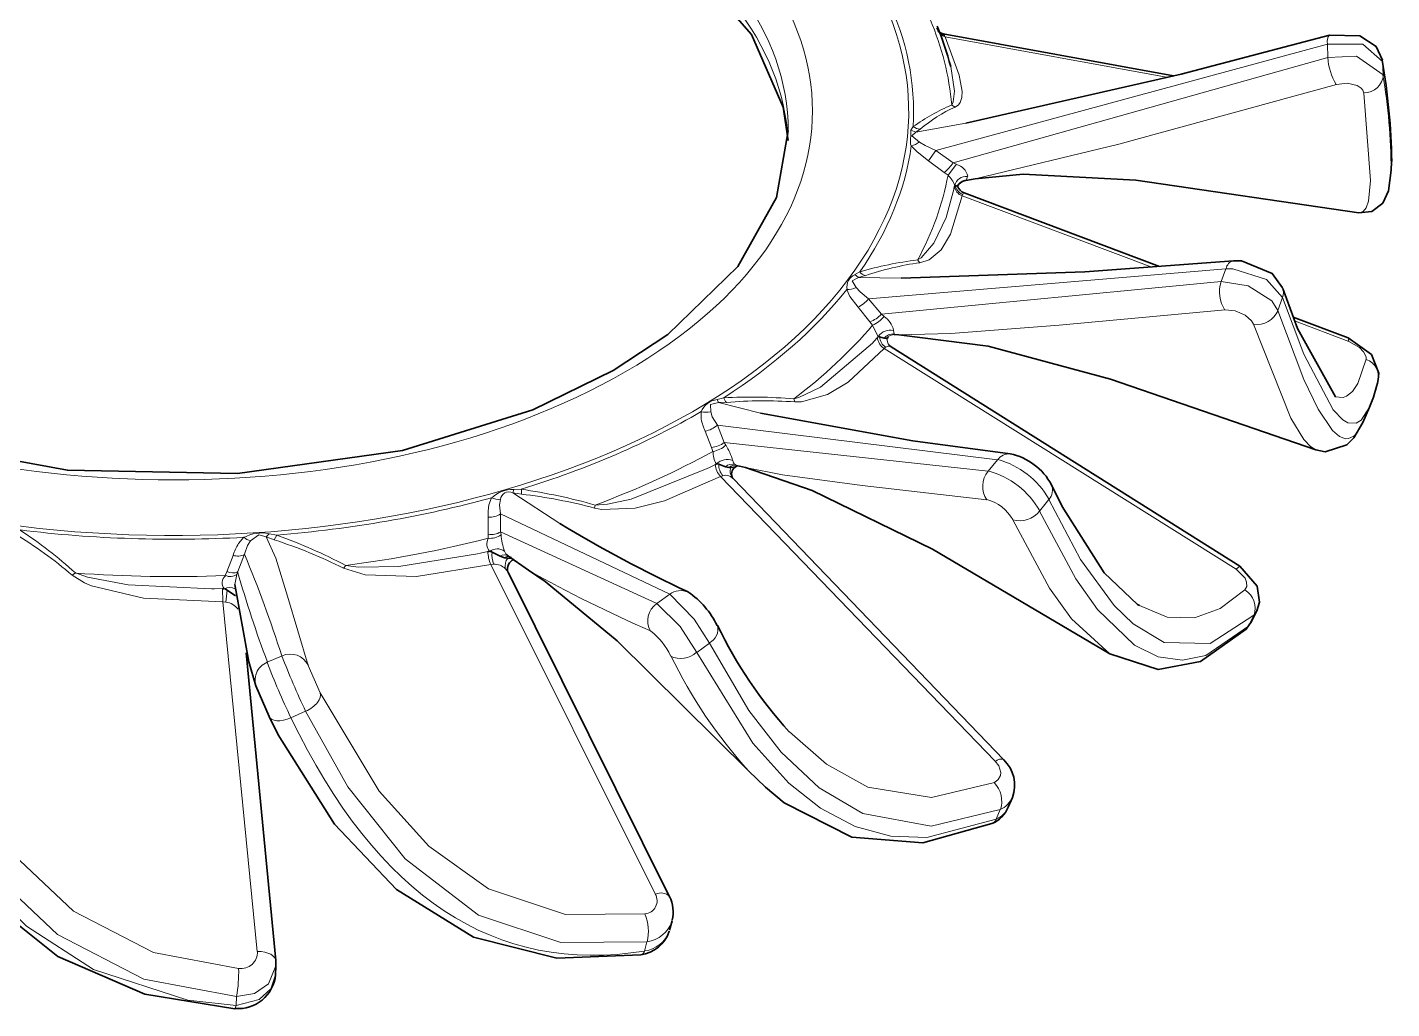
# Model space of a CAD drawing. Extents: x -131 to 1002, y -402 to 783.
# Drawn here: x 760.011 to 763.396, y 381.276 to 383.71 of the extents above; entities that cross this region are included whole.
import ezdxf

# ---------------------------------------------------------------- set-up
doc = ezdxf.new("R2010")
doc.units = 0

msp = doc.modelspace()

# ---------------------------------------------------------------- linework, layer by layer
at = {"color": 7, "lineweight": 35, "ltscale": 0.000231813}
msp.add_line((762.2747, 383.697), (762.2834, 383.6937), dxfattribs=at)
at = {"color": 7, "lineweight": 13, "ltscale": 0.000311298}
msp.add_line((762.2764, 383.6915), (762.2877, 383.6862), dxfattribs=at)
at = {"color": 7, "lineweight": 13, "ltscale": 0.000118413}
msp.add_line((762.2862, 383.6898), (762.2834, 383.6937), dxfattribs=at)
at = {"color": 7, "lineweight": 35, "ltscale": 0.014518}
msp.add_line((762.8547, 383.5895), (762.2834, 383.6937), dxfattribs=at)
at = {"color": 7, "lineweight": 13, "ltscale": 9.84783e-05}
msp.add_line((762.2877, 383.6862), (762.2862, 383.6898), dxfattribs=at)
at = {"color": 7, "lineweight": 13, "ltscale": 0.014057}
msp.add_line((762.841, 383.586), (762.2877, 383.6862), dxfattribs=at)
at = {"color": 7, "lineweight": 13, "ltscale": 0.025155}
msp.add_line((763.2361, 383.6685), (762.2651, 383.4047), dxfattribs=at)
at = {"color": 7, "lineweight": 13, "ltscale": 0.00082658}
msp.add_line((763.2361, 383.6685), (763.237, 383.6355), dxfattribs=at)
at = {"color": 7, "lineweight": 13, "ltscale": 0.024136}
msp.add_line((762.3076, 383.3743), (763.237, 383.6355), dxfattribs=at)
at = {"color": 7, "lineweight": 13, "ltscale": 0.000826381}
msp.add_line((763.373, 383.6255), (763.3745, 383.5925), dxfattribs=at)
at = {"color": 7, "lineweight": 13, "ltscale": 0.000253314}
msp.add_line((762.3041, 383.5175), (762.3128, 383.5123), dxfattribs=at)
at = {"color": 7, "lineweight": 13, "ltscale": 0.000272386}
msp.add_line((762.2086, 383.464), (762.2024, 383.455), dxfattribs=at)
at = {"color": 7, "lineweight": 13, "ltscale": 0.000346519}
msp.add_line((762.2024, 383.455), (762.2155, 383.4504), dxfattribs=at)
at = {"color": 7, "lineweight": 13, "ltscale": 0.003153}
msp.add_line((762.3396, 383.4726), (762.2155, 383.4504), dxfattribs=at)
at = {"color": 7, "lineweight": 13, "ltscale": 0.000316587}
msp.add_line((762.2259, 383.4576), (762.2155, 383.4504), dxfattribs=at)
at = {"color": 7, "lineweight": 13, "ltscale": 0.000518676}
msp.add_line((762.204, 383.4165), (762.2182, 383.4014), dxfattribs=at)
at = {"color": 7, "lineweight": 13, "ltscale": 0.000411555}
msp.add_line((762.2241, 383.4257), (762.238, 383.417), dxfattribs=at)
at = {"color": 7, "lineweight": 13, "ltscale": 0.000743238}
msp.add_line((762.2651, 383.4047), (762.238, 383.417), dxfattribs=at)
at = {"color": 7, "lineweight": 13, "ltscale": 0.000892714}
msp.add_line((762.2463, 383.3793), (762.2182, 383.4014), dxfattribs=at)
at = {"color": 7, "lineweight": 13, "ltscale": 0.000788584}
msp.add_line((762.2463, 383.3793), (762.2651, 383.4047), dxfattribs=at)
at = {"color": 7, "lineweight": 13, "ltscale": 0.001223}
msp.add_line((762.2858, 383.3504), (762.2463, 383.3793), dxfattribs=at)
at = {"color": 7, "lineweight": 13, "ltscale": 0.001306}
msp.add_line((762.3076, 383.3743), (762.2651, 383.4047), dxfattribs=at)
at = {"color": 7, "lineweight": 35, "ltscale": 0.000511682}
msp.add_line((763.3942, 383.3561), (763.3951, 383.3766), dxfattribs=at)
at = {"color": 7, "lineweight": 13, "ltscale": 0.000292512}
msp.add_line((762.2951, 383.3434), (762.2858, 383.3504), dxfattribs=at)
at = {"color": 7, "lineweight": 13, "ltscale": 0.000858391}
msp.add_line((762.2951, 383.3434), (762.3163, 383.3704), dxfattribs=at)
at = {"color": 7, "lineweight": 13, "ltscale": 0.000240451}
msp.add_line((762.3163, 383.3704), (762.3076, 383.3743), dxfattribs=at)
at = {"color": 7, "lineweight": 35, "ltscale": 2.63408e-05}
msp.add_line((762.313, 383.3182), (762.312, 383.3184), dxfattribs=at)
at = {"color": 7, "lineweight": 35, "ltscale": 0.000121557}
msp.add_line((762.313, 383.3182), (762.3176, 383.3164), dxfattribs=at)
at = {"color": 7, "lineweight": 13, "ltscale": 7.24913e-05}
msp.add_line((762.3382, 383.3303), (762.3407, 383.3317), dxfattribs=at)
at = {"color": 7, "lineweight": 35, "ltscale": 0.000596424}
msp.add_line((762.3624, 383.3344), (762.3389, 383.3303), dxfattribs=at)
at = {"color": 7, "lineweight": 13, "ltscale": 0.000236492}
msp.add_line((762.3407, 383.3317), (762.3431, 383.3409), dxfattribs=at)
at = {"color": 7, "lineweight": 13, "ltscale": 9.63149e-05}
msp.add_line((762.3302, 383.2922), (762.3313, 383.2959), dxfattribs=at)
at = {"color": 7, "lineweight": 13, "ltscale": 0.012572}
msp.add_line((762.801, 383.1153), (762.3302, 383.2922), dxfattribs=at)
at = {"color": 7, "lineweight": 35, "ltscale": 0.012947}
msp.add_line((762.8198, 383.1167), (762.3352, 383.2995), dxfattribs=at)
at = {"color": 7, "lineweight": 13, "ltscale": 0.022239}
msp.add_line((762.9843, 383.1113), (762.0979, 383.0366), dxfattribs=at)
at = {"color": 7, "lineweight": 13, "ltscale": 0.000222204}
msp.add_line((762.2196, 383.1331), (762.2255, 383.1264), dxfattribs=at)
at = {"color": 7, "lineweight": 13, "ltscale": 0.00085152}
msp.add_line((762.9843, 383.1113), (762.9724, 383.0794), dxfattribs=at)
at = {"color": 7, "lineweight": 13, "ltscale": 0.000351473}
msp.add_line((762.0764, 383.1039), (762.0642, 383.0968), dxfattribs=at)
at = {"color": 7, "lineweight": 13, "ltscale": 0.00028171}
msp.add_line((762.0642, 383.0968), (762.0731, 383.0899), dxfattribs=at)
at = {"color": 7, "lineweight": 13, "ltscale": 0.000418153}
msp.add_line((762.0892, 383.0944), (762.0731, 383.0899), dxfattribs=at)
at = {"color": 7, "lineweight": 13, "ltscale": 0.002643}
msp.add_line((762.1788, 383.0878), (762.0731, 383.0899), dxfattribs=at)
at = {"color": 7, "lineweight": 13, "ltscale": 0.021166}
msp.add_line((762.1296, 382.9987), (762.9724, 383.0794), dxfattribs=at)
at = {"color": 7, "lineweight": 13, "ltscale": 0.000476592}
msp.add_line((762.0438, 383.0601), (762.0518, 383.0428), dxfattribs=at)
at = {"color": 7, "lineweight": 13, "ltscale": 0.000839242}
msp.add_line((762.0718, 383.0158), (762.0518, 383.0428), dxfattribs=at)
at = {"color": 7, "lineweight": 13, "ltscale": 0.000365766}
msp.add_line((762.0673, 383.0649), (762.0768, 383.0538), dxfattribs=at)
at = {"color": 7, "lineweight": 13, "ltscale": 0.000681096}
msp.add_line((762.0979, 383.0366), (762.0768, 383.0538), dxfattribs=at)
at = {"color": 7, "lineweight": 13, "ltscale": 0.000849876}
msp.add_line((763.125, 383.0401), (763.1136, 383.0081), dxfattribs=at)
at = {"color": 7, "lineweight": 13, "ltscale": 0.001159}
msp.add_line((762.1011, 382.9799), (762.0718, 383.0158), dxfattribs=at)
at = {"color": 7, "lineweight": 13, "ltscale": 0.001236}
msp.add_line((762.1296, 382.9987), (762.0979, 383.0366), dxfattribs=at)
at = {"color": 7, "lineweight": 13, "ltscale": 0.000277506}
msp.add_line((762.108, 382.9712), (762.1011, 382.9799), dxfattribs=at)
at = {"color": 7, "lineweight": 13, "ltscale": 0.000793663}
msp.add_line((762.1219, 382.9427), (762.108, 382.9712), dxfattribs=at)
at = {"color": 7, "lineweight": 13, "ltscale": 0.000219239}
msp.add_line((762.1364, 382.9932), (762.1296, 382.9987), dxfattribs=at)
at = {"color": 7, "lineweight": 35, "ltscale": 0.003667}
msp.add_line((763.2881, 382.9397), (763.1509, 382.9916), dxfattribs=at)
at = {"color": 7, "lineweight": 13, "ltscale": 0.003595}
msp.add_line((763.2891, 382.9311), (763.1546, 382.9819), dxfattribs=at)
at = {"color": 7, "lineweight": 13, "ltscale": 0.000344228}
msp.add_line((762.1199, 382.9409), (762.1108, 382.9306), dxfattribs=at)
at = {"color": 7, "lineweight": 13, "ltscale": 7.29276e-05}
msp.add_line((762.1199, 382.9409), (762.1219, 382.9431), dxfattribs=at)
at = {"color": 7, "lineweight": 35, "ltscale": 8.07996e-05}
msp.add_line((762.1252, 382.9424), (762.1221, 382.9431), dxfattribs=at)
at = {"color": 7, "lineweight": 35, "ltscale": 0.000292018}
msp.add_line((762.1252, 382.9424), (762.1364, 382.939), dxfattribs=at)
at = {"color": 7, "lineweight": 35, "ltscale": 0.000124057}
msp.add_line((762.1364, 382.939), (762.1414, 382.9386), dxfattribs=at)
at = {"color": 7, "lineweight": 35, "ltscale": 6.61077e-05}
msp.add_line((762.1439, 382.9395), (762.1414, 382.9386), dxfattribs=at)
at = {"color": 7, "lineweight": 35, "ltscale": 9.4012e-05}
msp.add_line((762.144, 382.9396), (762.1471, 382.9418), dxfattribs=at)
at = {"color": 7, "lineweight": 13, "ltscale": 0.00023254}
msp.add_line((762.1616, 382.9495), (762.1596, 382.9586), dxfattribs=at)
at = {"color": 7, "lineweight": 35, "ltscale": 6.86815e-05}
msp.add_line((762.1629, 382.9481), (762.1602, 382.948), dxfattribs=at)
at = {"color": 7, "lineweight": 13, "ltscale": 4.85652e-05}
msp.add_line((762.163, 382.9481), (762.1616, 382.9495), dxfattribs=at)
at = {"color": 7, "lineweight": 35, "ltscale": 0.000260997}
msp.add_line((762.163, 382.9481), (762.1734, 382.9479), dxfattribs=at)
at = {"color": 7, "lineweight": 13, "ltscale": 0.000216707}
msp.add_line((763.2891, 382.9311), (763.2881, 382.9397), dxfattribs=at)
at = {"color": 7, "lineweight": 13, "ltscale": 0.000123172}
msp.add_line((762.1107, 382.9306), (762.1074, 382.9269), dxfattribs=at)
at = {"color": 7, "lineweight": 13, "ltscale": 0.000120508}
msp.add_line((762.1367, 382.9135), (762.1403, 382.9167), dxfattribs=at)
at = {"color": 7, "lineweight": 13, "ltscale": 0.025763}
msp.add_line((763.0096, 382.366), (762.1367, 382.9135), dxfattribs=at)
at = {"color": 7, "lineweight": 35, "ltscale": 0.000139524}
msp.add_line((762.1537, 382.9176), (762.1495, 382.9213), dxfattribs=at)
at = {"color": 7, "lineweight": 35, "ltscale": 0.025541}
msp.add_line((763.0186, 382.3738), (762.1537, 382.9176), dxfattribs=at)
at = {"color": 7, "lineweight": 13, "ltscale": 0.000426332}
msp.add_line((761.7387, 382.7916), (761.7222, 382.7874), dxfattribs=at)
at = {"color": 7, "lineweight": 13, "ltscale": 0.000223333}
msp.add_line((761.7222, 382.7874), (761.7258, 382.7793), dxfattribs=at)
at = {"color": 7, "lineweight": 13, "ltscale": 0.000496338}
msp.add_line((761.7457, 382.7801), (761.7258, 382.7793), dxfattribs=at)
at = {"color": 7, "lineweight": 13, "ltscale": 0.002681}
msp.add_line((761.8298, 382.7531), (761.7258, 382.7793), dxfattribs=at)
at = {"color": 7, "lineweight": 13, "ltscale": 0.000197165}
msp.add_line((761.9124, 382.7885), (761.9147, 382.781), dxfattribs=at)
at = {"color": 7, "lineweight": 35, "ltscale": 0.001035}
msp.add_line((763.3242, 382.7301), (763.3407, 382.768), dxfattribs=at)
at = {"color": 7, "lineweight": 13, "ltscale": 0.000455843}
msp.add_line((761.6823, 382.7569), (761.683, 382.7387), dxfattribs=at)
at = {"color": 7, "lineweight": 13, "ltscale": 0.000326698}
msp.add_line((761.7062, 382.7569), (761.7101, 382.7444), dxfattribs=at)
at = {"color": 7, "lineweight": 13, "ltscale": 0.000605432}
msp.add_line((761.7228, 382.7238), (761.7101, 382.7444), dxfattribs=at)
at = {"color": 7, "lineweight": 13, "ltscale": 0.001085}
for p, q in [((761.7081, 382.6682), (761.6925, 382.7087)), ((760.5061, 382.36), (760.5216, 382.4005))]:
    msp.add_line(p, q, dxfattribs=at)
at = {"color": 7, "lineweight": 13, "ltscale": 0.017505}
msp.add_line((762.4177, 382.6375), (761.7228, 382.7238), dxfattribs=at)
at = {"color": 7, "lineweight": 13, "ltscale": 0.001154}
msp.add_line((761.7398, 382.6808), (761.7228, 382.7238), dxfattribs=at)
at = {"color": 7, "lineweight": 13, "ltscale": 0.000259686}
msp.add_line((761.7117, 382.6584), (761.7081, 382.6682), dxfattribs=at)
at = {"color": 7, "lineweight": 13, "ltscale": 0.01646}
msp.add_line((761.7398, 382.6808), (762.3943, 382.6092), dxfattribs=at)
at = {"color": 7, "lineweight": 13, "ltscale": 0.000195229}
msp.add_line((761.7439, 382.6742), (761.7398, 382.6808), dxfattribs=at)
at = {"color": 7, "lineweight": 13, "ltscale": 0.000918048}
msp.add_line((762.4177, 382.6375), (762.3943, 382.6092), dxfattribs=at)
at = {"color": 7, "lineweight": 13, "ltscale": 0.000151516}
msp.add_line((761.7029, 382.6185), (761.6976, 382.6157), dxfattribs=at)
at = {"color": 7, "lineweight": 13, "ltscale": 0.000419797}
msp.add_line((761.7178, 382.6263), (761.7029, 382.6185), dxfattribs=at)
at = {"color": 7, "lineweight": 35, "ltscale": 0.000128693}
msp.add_line((761.7262, 382.6264), (761.7213, 382.6279), dxfattribs=at)
at = {"color": 7, "lineweight": 35, "ltscale": 0.000440137}
msp.add_line((761.7262, 382.6264), (761.7427, 382.6202), dxfattribs=at)
at = {"color": 7, "lineweight": 13, "ltscale": 0.000152725}
msp.add_line((761.7305, 382.5959), (761.7361, 382.5982), dxfattribs=at)
at = {"color": 7, "lineweight": 35, "ltscale": 0.000221458}
msp.add_line((761.7427, 382.6202), (761.7513, 382.6184), dxfattribs=at)
at = {"color": 7, "lineweight": 35, "ltscale": 0.000126669}
msp.add_line((761.7564, 382.6185), (761.7513, 382.6184), dxfattribs=at)
at = {"color": 7, "lineweight": 35, "ltscale": 0.000280114}
msp.add_line((761.7568, 382.6185), (761.7679, 382.62), dxfattribs=at)
at = {"color": 7, "lineweight": 13, "ltscale": 0.000139131}
msp.add_line((761.772, 382.6236), (761.7668, 382.6256), dxfattribs=at)
at = {"color": 7, "lineweight": 35, "ltscale": 9.78706e-05}
msp.add_line((761.7705, 382.6215), (761.7672, 382.6195), dxfattribs=at)
at = {"color": 7, "lineweight": 35, "ltscale": 2.6484e-05}
msp.add_line((761.7693, 382.6241), (761.7703, 382.6238), dxfattribs=at)
at = {"color": 7, "lineweight": 35, "ltscale": 0.000575119}
msp.add_line((761.7926, 382.6181), (761.7703, 382.6238), dxfattribs=at)
at = {"color": 7, "lineweight": 35, "ltscale": 8.83726e-05}
msp.add_line((761.7705, 382.6215), (761.7737, 382.623), dxfattribs=at)
at = {"color": 7, "lineweight": 13, "ltscale": 0.000213906}
msp.add_line((761.2175, 382.5642), (761.2154, 382.5559), dxfattribs=at)
at = {"color": 7, "lineweight": 13, "ltscale": 0.000474747}
msp.add_line((761.2365, 382.5648), (761.2175, 382.5642), dxfattribs=at)
at = {"color": 7, "lineweight": 13, "ltscale": 0.00030521}
msp.add_line((761.2365, 382.5648), (761.2366, 382.5526), dxfattribs=at)
at = {"color": 7, "lineweight": 13, "ltscale": 0.024534}
msp.add_line((762.4122, 381.8901), (761.7305, 382.5959), dxfattribs=at)
at = {"color": 7, "lineweight": 35, "ltscale": 0.024217}
msp.add_line((762.4336, 381.8936), (761.7616, 382.5913), dxfattribs=at)
at = {"color": 7, "lineweight": 13, "ltscale": 0.000470588}
msp.add_line((761.1628, 382.5433), (761.1562, 382.5257), dxfattribs=at)
at = {"color": 7, "lineweight": 13, "ltscale": 0.000320599}
msp.add_line((761.1844, 382.5387), (761.1824, 382.526), dxfattribs=at)
at = {"color": 7, "lineweight": 13, "ltscale": 0.003489}
msp.add_line((761.3324, 382.4799), (761.2154, 382.5559), dxfattribs=at)
at = {"color": 7, "lineweight": 13, "ltscale": 0.000537597}
msp.add_line((761.2366, 382.5526), (761.2154, 382.5559), dxfattribs=at)
at = {"color": 7, "lineweight": 13, "ltscale": 0.000915081}
msp.add_line((762.5452, 382.539), (762.5223, 382.5104), dxfattribs=at)
at = {"color": 7, "lineweight": 13, "ltscale": 0.000559105}
msp.add_line((761.1849, 382.5038), (761.1824, 382.526), dxfattribs=at)
at = {"color": 7, "lineweight": 13, "ltscale": 0.011617}
msp.add_line((761.6045, 382.3041), (761.1849, 382.5038), dxfattribs=at)
at = {"color": 7, "lineweight": 13, "ltscale": 0.001117}
msp.add_line((761.1852, 382.4591), (761.1849, 382.5038), dxfattribs=at)
at = {"color": 7, "lineweight": 13, "ltscale": 0.000194219}
msp.add_line((761.4196, 382.5254), (761.4182, 382.5178), dxfattribs=at)
at = {"color": 7, "lineweight": 13, "ltscale": 0.001051}
msp.add_line((761.1542, 382.4529), (761.1541, 382.495), dxfattribs=at)
at = {"color": 7, "lineweight": 13, "ltscale": 0.000510112}
msp.add_line((760.5482, 382.4453), (760.5351, 382.4296), dxfattribs=at)
at = {"color": 7, "lineweight": 13, "ltscale": 0.000350836}
msp.add_line((760.5648, 382.4367), (760.557, 382.425), dxfattribs=at)
at = {"color": 7, "lineweight": 13, "ltscale": 0.000262207}
msp.add_line((760.611, 382.4542), (760.6035, 382.4468), dxfattribs=at)
at = {"color": 7, "lineweight": 13, "ltscale": 0.000535059}
msp.add_line((760.6235, 382.4393), (760.6035, 382.4468), dxfattribs=at)
at = {"color": 7, "lineweight": 13, "ltscale": 0.000484786}
msp.add_line((760.6301, 382.4508), (760.611, 382.4542), dxfattribs=at)
at = {"color": 7, "lineweight": 13, "ltscale": 0.000332817}
msp.add_line((760.6301, 382.4508), (760.6235, 382.4393), dxfattribs=at)
at = {"color": 7, "lineweight": 13, "ltscale": 0.000253337}
msp.add_line((761.154, 382.4428), (761.1542, 382.4529), dxfattribs=at)
at = {"color": 7, "lineweight": 13, "ltscale": 0.010652}
msp.add_line((761.1852, 382.4591), (761.5725, 382.2814), dxfattribs=at)
at = {"color": 7, "lineweight": 13, "ltscale": 0.000179044}
msp.add_line((761.1861, 382.452), (761.1852, 382.4591), dxfattribs=at)
at = {"color": 7, "lineweight": 13, "ltscale": 0.001151}
msp.add_line((760.5328, 382.3603), (760.5493, 382.4034), dxfattribs=at)
at = {"color": 7, "lineweight": 13, "ltscale": 0.000576025}
msp.add_line((760.5493, 382.4034), (760.557, 382.425), dxfattribs=at)
at = {"color": 7, "lineweight": 13, "ltscale": 0.000172127}
msp.add_line((761.1348, 382.4056), (761.1281, 382.4041), dxfattribs=at)
at = {"color": 7, "lineweight": 13, "ltscale": 0.00048133}
msp.add_line((761.1536, 382.4101), (761.1348, 382.4057), dxfattribs=at)
at = {"color": 7, "lineweight": 35, "ltscale": 0.000163798}
msp.add_line((761.164, 382.4083), (761.158, 382.4108), dxfattribs=at)
at = {"color": 7, "lineweight": 35, "ltscale": 0.000554445}
msp.add_line((761.164, 382.4083), (761.1838, 382.3984), dxfattribs=at)
at = {"color": 7, "lineweight": 35, "ltscale": 0.000297962}
msp.add_line((761.1838, 382.3984), (761.1951, 382.3946), dxfattribs=at)
at = {"color": 7, "lineweight": 35, "ltscale": 0.001585}
msp.add_line((761.2539, 382.3639), (761.2022, 382.4006), dxfattribs=at)
at = {"color": 7, "lineweight": 13, "ltscale": 0.000215458}
msp.add_line((760.8007, 382.3754), (760.7956, 382.3685), dxfattribs=at)
at = {"color": 7, "lineweight": 13, "ltscale": 0.000178476}
msp.add_line((761.1606, 382.3777), (761.1677, 382.3787), dxfattribs=at)
at = {"color": 7, "lineweight": 13, "ltscale": 0.02283}
msp.add_line((761.5689, 381.5609), (761.1606, 382.3777), dxfattribs=at)
at = {"color": 7, "lineweight": 35, "ltscale": 0.000177855}
msp.add_line((761.2021, 382.3934), (761.1951, 382.3946), dxfattribs=at)
at = {"color": 7, "lineweight": 13, "ltscale": 0.00026739}
msp.add_line((761.1969, 382.3674), (761.2035, 382.3589), dxfattribs=at)
at = {"color": 7, "lineweight": 35, "ltscale": 0.000252808}
msp.add_line((761.2027, 382.3933), (761.2128, 382.3924), dxfattribs=at)
at = {"color": 7, "lineweight": 13, "ltscale": 0.000296272}
msp.add_line((763.0096, 382.366), (763.0186, 382.3738), dxfattribs=at)
at = {"color": 7, "lineweight": 13, "ltscale": 0.00024633}
msp.add_line((760.1302, 382.3568), (760.1221, 382.3512), dxfattribs=at)
at = {"color": 7, "lineweight": 13, "ltscale": 0.000261399}
msp.add_line((760.5021, 382.3503), (760.5061, 382.36), dxfattribs=at)
at = {"color": 7, "lineweight": 13, "ltscale": 0.000640708}
msp.add_line((760.5259, 382.3281), (760.5303, 382.3534), dxfattribs=at)
at = {"color": 7, "lineweight": 13, "ltscale": 0.000184858}
msp.add_line((760.5303, 382.3534), (760.5328, 382.3603), dxfattribs=at)
at = {"color": 7, "lineweight": 35, "ltscale": 0.022478}
msp.add_line((761.6041, 381.554), (761.2035, 382.3589), dxfattribs=at)
at = {"color": 7, "lineweight": 13, "ltscale": 0.000183131}
msp.add_line((760.4749, 382.3179), (760.4675, 382.3177), dxfattribs=at)
at = {"color": 7, "lineweight": 13, "ltscale": 0.00050979}
msp.add_line((760.4952, 382.3184), (760.4749, 382.3179), dxfattribs=at)
at = {"color": 7, "lineweight": 13, "ltscale": 0.000829456}
msp.add_line((760.4952, 382.3184), (760.4958, 382.2852), dxfattribs=at)
at = {"color": 7, "lineweight": 35, "ltscale": 0.000187765}
msp.add_line((760.5065, 382.3143), (760.5, 382.3181), dxfattribs=at)
at = {"color": 7, "lineweight": 13, "ltscale": 0.000746704}
msp.add_line((760.5065, 382.3143), (760.5035, 382.2846), dxfattribs=at)
at = {"color": 7, "lineweight": 35, "ltscale": 0.000627619}
msp.add_line((760.5065, 382.3143), (760.5273, 382.3003), dxfattribs=at)
at = {"color": 7, "lineweight": 13, "ltscale": 0.000980118}
msp.add_line((761.6045, 382.3041), (761.5725, 382.2814), dxfattribs=at)
at = {"color": 7, "lineweight": 13, "ltscale": 0.021783}
msp.add_line((760.5814, 381.4181), (760.4958, 382.2852), dxfattribs=at)
at = {"color": 7, "lineweight": 13, "ltscale": 0.000192806}
msp.add_line((760.4958, 382.2852), (760.5035, 382.2846), dxfattribs=at)
at = {"color": 7, "lineweight": 35, "ltscale": 0.000137159}
msp.add_line((762.77, 382.2759), (762.7653, 382.2788), dxfattribs=at)
at = {"color": 7, "lineweight": 35, "ltscale": 0.000741773}
msp.add_line((763.0482, 382.2361), (763.0613, 382.2627), dxfattribs=at)
at = {"color": 7, "lineweight": 13, "ltscale": 0.000332411}
msp.add_line((763.0535, 382.2519), (763.0613, 382.2627), dxfattribs=at)
at = {"color": 7, "lineweight": 35, "ltscale": 0.000578437}
msp.add_line((763.0482, 382.2361), (763.0347, 382.2173), dxfattribs=at)
at = {"color": 7, "lineweight": 13, "ltscale": 0.000743841}
msp.add_line((763.0405, 382.2252), (763.0535, 382.2519), dxfattribs=at)
at = {"color": 7, "lineweight": 13, "ltscale": 0.000334014}
msp.add_line((763.0482, 382.2361), (763.0405, 382.2252), dxfattribs=at)
at = {"color": 7, "lineweight": 13, "ltscale": 0.000244455}
msp.add_line((763.0405, 382.2252), (763.0347, 382.2173), dxfattribs=at)
at = {"color": 7, "lineweight": 35, "ltscale": 0.019178}
msp.add_line((760.6275, 381.3956), (760.5536, 382.1591), dxfattribs=at)
at = {"color": 7, "lineweight": 13, "ltscale": 0.000977579}
msp.add_line((761.7034, 382.1826), (761.6718, 382.1595), dxfattribs=at)
at = {"color": 7, "lineweight": 13, "ltscale": 0.001}
msp.add_line((760.6429, 382.1514), (760.6061, 382.1357), dxfattribs=at)
at = {"color": 7, "lineweight": 13, "ltscale": 0.00186}
msp.add_line((760.7376, 382.0593), (760.708, 382.1275), dxfattribs=at)
at = {"color": 7, "lineweight": 35, "ltscale": 0.002066}
msp.add_line((760.5779, 382.0766), (760.6106, 382.0007), dxfattribs=at)
at = {"color": 7, "lineweight": 13, "ltscale": 0.000999618}
msp.add_line((760.7013, 382.0139), (760.6647, 381.9978), dxfattribs=at)
at = {"color": 7, "lineweight": 35, "ltscale": 0.001471}
msp.add_line((761.8003, 381.8663), (761.8425, 381.8253), dxfattribs=at)
at = {"color": 7, "lineweight": 35, "ltscale": 0.000666593}
msp.add_line((762.4442, 381.7757), (762.4547, 381.8002), dxfattribs=at)
at = {"color": 7, "lineweight": 13, "ltscale": 0.000658954}
msp.add_line((762.4145, 381.7459), (762.4245, 381.7703), dxfattribs=at)
at = {"color": 7, "lineweight": 35, "ltscale": 0.000591122}
msp.add_line((761.6042, 381.4711), (761.6104, 381.494), dxfattribs=at)
at = {"color": 7, "lineweight": 13, "ltscale": 0.000586948}
msp.add_line((761.5424, 381.4192), (761.5481, 381.442), dxfattribs=at)
at = {"color": 7, "lineweight": 35, "ltscale": 0.000551774}
msp.add_line((760.6265, 381.3604), (760.6277, 381.3824), dxfattribs=at)
at = {"color": 7, "lineweight": 35, "ltscale": 0.000328121}
msp.add_line((760.6275, 381.3956), (760.6277, 381.3824), dxfattribs=at)
at = {"color": 7, "lineweight": 13, "ltscale": 0.000222799}
msp.add_line((760.5293, 381.2844), (760.5258, 381.2762), dxfattribs=at)
at = {"color": 7, "lineweight": 13, "ltscale": 0.000553487}
msp.add_line((760.5293, 381.2844), (760.5301, 381.3065), dxfattribs=at)
at = {"color": 7, "lineweight": 35}
for points in [[(759.283, 383.9999), (759.5706, 384.1302), (759.9063, 384.2182), (760.3229, 384.2594), (760.7433, 384.2341), (761.1351, 384.1444), (761.4301, 384.0191), (761.662, 383.8593), (761.8079, 383.6927), (761.8863, 383.5123), (761.8981, 383.4292)], [(762.3396, 383.4726), (762.8733, 383.5942), (763.2418, 383.691)], [(763.2418, 383.691), (763.3169, 383.6893), (763.3571, 383.663), (763.3727, 383.6288)], [(758.8487, 383.4538), (758.8783, 383.2879), (758.9742, 383.1169), (759.1471, 382.9486), (759.3989, 382.7982), (759.7089, 382.6852), (760.1104, 382.6117), (760.5322, 382.6034), (760.9418, 382.661), (761.2651, 382.7617), (761.4645, 382.8587)], [(761.8987, 383.4538), (761.8691, 383.2879), (761.7732, 383.1169), (761.6003, 382.9486), (761.4645, 382.8587)], [(763.3138, 383.2501), (762.7606, 383.3314), (762.4813, 383.3458), (762.3624, 383.3344)], [(763.3942, 383.3561), (763.3877, 383.3047), (763.3735, 383.2744), (763.3464, 383.2534), (763.3138, 383.2501)], [(762.1788, 383.0878), (762.6343, 383.1035), (763.0035, 383.1311)], [(763.1248, 383.0637), (763.0993, 383.0994), (763.0227, 383.131), (763.0035, 383.1311)], [(763.256, 382.7941), (763.1619, 382.9634), (763.1253, 383.0625)], [(763.2078, 382.6626), (762.6979, 382.8378), (762.3945, 382.9191), (762.1734, 382.9479)], [(763.2881, 382.9397), (763.3458, 382.8986), (763.3636, 382.8528), (763.3621, 382.8367)], [(761.8298, 382.7531), (762.2076, 382.6847), (762.449, 382.6521)], [(763.3242, 382.7301), (763.302, 382.692), (763.2847, 382.6747), (763.2306, 382.6577), (763.2078, 382.6626)], [(762.6964, 382.1567), (762.2562, 382.4156), (761.9582, 382.5616), (761.7926, 382.6181)], [(762.7653, 382.2788), (762.6826, 382.3568), (762.5784, 382.5215), (762.5516, 382.5757)], [(761.8003, 381.8663), (761.4742, 382.1889), (761.2956, 382.3355), (761.2539, 382.3639)], [(763.0186, 382.3738), (763.0623, 382.324), (763.0679, 382.2847), (763.0613, 382.2627)], [(760.5259, 382.3281), (760.5601, 382.1361), (760.5779, 382.0766)], [(763.0347, 382.2173), (762.9215, 382.1375), (762.8163, 382.1174), (762.6964, 382.1567)], [(760.5258, 381.2762), (760.3021, 381.3119), (760.0864, 381.4058), (759.8918, 381.5611), (759.7394, 381.7523), (759.5845, 382.0504)], [(761.5333, 381.4098), (761.3243, 381.4016), (761.1176, 381.4537), (760.9264, 381.5718), (760.7729, 381.7335), (760.6335, 381.9551), (760.6106, 382.0007)], [(762.4037, 381.7352), (762.2326, 381.6876), (762.0562, 381.702), (761.8889, 381.787), (761.8425, 381.8253)]]:
    msp.add_lwpolyline(points, dxfattribs=at)
at = {"color": 7, "lineweight": 13}
for points in [[(762.2877, 383.6862), (762.3224, 383.5917), (762.3301, 383.5511), (762.3297, 383.5363), (762.3253, 383.5234), (762.321, 383.5178), (762.3128, 383.5123)], [(763.373, 383.6255), (763.3239, 383.668), (763.2361, 383.6685)], [(763.237, 383.6355), (763.3086, 383.639), (763.3745, 383.5925)], [(762.3017, 383.6127), (762.3115, 383.5517), (762.3082, 383.5253), (762.3041, 383.5175)], [(762.3624, 383.3344), (762.7186, 383.42), (763.2585, 383.5684)], [(763.2585, 383.5684), (763.2851, 383.5713), (763.3098, 383.5657), (763.3203, 383.5589), (763.324, 383.5545), (763.3269, 383.5471)], [(763.3269, 383.5471), (763.3435, 383.3301), (763.3383, 383.2793), (763.3325, 383.2625), (763.3253, 383.253), (763.3138, 383.2501)], [(762.2024, 383.455), (762.2023, 383.4203), (762.204, 383.4165)], [(762.2155, 383.4504), (762.2049, 383.4413), (762.2241, 383.4257)], [(762.3105, 383.3113), (762.2903, 383.2388), (762.2601, 383.1751), (762.2285, 383.1386), (762.2196, 383.1331)], [(762.3302, 383.2922), (762.3013, 383.1969), (762.2781, 383.1583), (762.2486, 383.1337), (762.2255, 383.1264)], [(763.125, 383.0401), (763.0848, 383.0844), (763.0012, 383.1115), (762.9843, 383.1113)], [(762.0731, 383.0899), (762.0574, 383.0817), (762.0673, 383.0649)], [(762.9724, 383.0794), (763.0396, 383.069), (763.0986, 383.0319), (763.1136, 383.0081)], [(763.3407, 382.768), (763.3198, 382.7359), (763.3074, 382.7285), (763.2867, 382.7296), (763.2748, 382.7365), (763.2502, 382.7618), (763.1775, 382.8997), (763.125, 383.0401)], [(762.1734, 382.9479), (762.3018, 382.951), (762.5705, 382.9716), (762.9822, 383.0092)], [(762.9822, 383.0092), (763.0076, 383.0067), (763.032, 382.9963), (763.0482, 382.982), (763.0527, 382.9737)], [(763.1136, 383.0081), (763.1778, 382.837), (763.2133, 382.7632), (763.2489, 382.7105), (763.266, 382.6956), (763.2811, 382.6899), (763.2883, 382.6901), (763.3016, 382.6964), (763.3097, 382.7047), (763.3242, 382.7301)], [(763.0527, 382.9737), (763.1452, 382.7404), (763.1781, 382.6875), (763.1941, 382.6708), (763.2078, 382.6626)], [(762.1074, 382.9269), (761.9788, 382.8174), (761.9247, 382.7917), (761.9124, 382.7885)], [(762.1367, 382.9135), (762.0473, 382.8301), (761.9963, 382.7993), (761.9313, 382.781), (761.9147, 382.781)], [(763.3321, 382.8871), (763.3322, 382.8928), (763.3259, 382.9056), (763.3159, 382.9157), (763.2891, 382.9311)], [(763.3321, 382.8871), (763.3117, 382.8267), (763.2988, 382.8069), (763.2838, 382.795), (763.2755, 382.7922), (763.2558, 382.7941)], [(761.7258, 382.7793), (761.7061, 382.7748), (761.7062, 382.7569)], [(761.6975, 382.6157), (761.5087, 382.5396), (761.4501, 382.5275), (761.4196, 382.5254)], [(761.7926, 382.6181), (761.884, 382.6003), (762.0818, 382.5739), (762.3913, 382.5382)], [(761.7305, 382.5959), (761.5916, 382.5358), (761.5189, 382.5175), (761.4363, 382.5143), (761.4182, 382.5178)], [(763.0535, 382.2519), (762.9451, 382.1822), (762.8311, 382.1847), (762.7542, 382.2305), (762.7068, 382.2764), (762.6241, 382.3899), (762.5452, 382.539)], [(762.5223, 382.5104), (762.6122, 382.3422), (762.6656, 382.2665), (762.758, 382.1777), (762.8167, 382.1486), (762.8768, 382.1402), (762.9343, 382.1524), (763.0405, 382.2252)], [(762.4555, 382.489), (762.547, 382.3192), (762.6017, 382.2432), (762.6964, 382.1567)], [(760.6035, 382.4468), (760.5849, 382.4512), (760.5648, 382.4367)], [(760.708, 382.1275), (760.6562, 382.2995), (760.6271, 382.3932), (760.6035, 382.4468)], [(761.128, 382.4041), (760.9328, 382.3727), (760.8328, 382.3712), (760.8007, 382.3754)], [(761.1606, 382.3777), (760.9764, 382.3482), (760.8489, 382.3526), (760.7956, 382.3685)], [(763.0314, 382.3153), (763.0361, 382.3237), (763.0359, 382.3342), (763.0319, 382.3438), (763.0096, 382.366)], [(760.4958, 382.2852), (760.299, 382.2945), (760.17, 382.325), (760.1529, 382.3324), (760.1221, 382.3512)], [(760.4675, 382.3177), (760.2607, 382.3273), (760.1602, 382.3462), (760.1302, 382.3568)], [(761.7034, 382.1826), (761.6656, 382.2423), (761.6045, 382.3041)], [(763.0314, 382.3153), (762.9705, 382.269), (762.9063, 382.2453), (762.8384, 382.247), (762.77, 382.2759)], [(761.5725, 382.2814), (761.6305, 382.2241), (761.6718, 382.1595)], [(761.6718, 382.1595), (761.8105, 381.935), (761.9, 381.8358), (761.9786, 381.7733), (762.0646, 381.7282), (762.153, 381.7044), (762.2422, 381.7011), (762.4145, 381.7459)], [(762.4245, 381.7703), (762.253, 381.7292), (762.0835, 381.7601), (761.9756, 381.8237), (761.8811, 381.9125), (761.8011, 382.0157), (761.7034, 382.1826)], [(760.5352, 381.3756), (760.3236, 381.4157), (760.1251, 381.5184), (759.9484, 381.685), (759.8123, 381.8848), (759.7141, 382.0894)], [(761.5432, 381.5111), (761.3458, 381.5096), (761.1552, 381.5732), (761.007, 381.6789), (760.8839, 381.8158), (760.7376, 382.0593)], [(759.6225, 382.0447), (759.7266, 381.8278), (759.8679, 381.621), (760.009, 381.4805), (760.1747, 381.3734), (760.4095, 381.2973), (760.5293, 381.2844)], [(760.5301, 381.3065), (760.3001, 381.3495), (760.0854, 381.4601), (759.8998, 381.6357), (759.7589, 381.8445), (759.6596, 382.0532)], [(761.5481, 381.442), (761.3344, 381.44), (761.13, 381.5085), (760.9479, 381.6475), (760.8058, 381.8265), (760.7013, 382.0139)], [(762.4101, 381.8375), (762.2537, 381.7999), (762.0962, 381.8259), (761.9933, 381.8824), (761.9017, 381.9629)], [(762.4101, 381.8375), (762.4197, 381.8444), (762.425, 381.8544), (762.4257, 381.8623), (762.4208, 381.8786), (762.4122, 381.8901)], [(760.5301, 381.3065), (760.5746, 381.3143), (760.6089, 381.3381), (760.6277, 381.3824)], [(760.6265, 381.3604), (760.615, 381.3257), (760.5863, 381.2987), (760.5293, 381.2844)]]:
    msp.add_lwpolyline(points, dxfattribs=at)
for centre, radius, start, end in [((762.2906, 383.7139), 0.0244, 193.1185, 259.493), ((763.2592, 383.6759), 0.0236, 139.0614, 197.7758), ((763.384, 383.6447), 0.1472, 183.5973, 211.3061), ((761.806, 383.3541), 1.5898, 0.8309, 9.8269), ((763.3272, 383.5957), 0.0481, 269.6159, 356.124), ((761.8055, 383.3372), 1.5892, 0.6828, 9.2414), ((762.4851, 383.0847), 0.4692, 112.6932, 126.0882), ((762.4611, 383.1817), 0.3624, 114.154, 130.4433), ((762.227, 383.4868), 0.0292, 231.1218, 267.7861), ((762.1949, 383.4621), 0.0466, 281.2634, 308.7379), ((762.2117, 383.4392), 0.1157, 309.8096, 325.8713), ((762.2399, 383.2878), 0.0783, 22.714, 45.1779), ((762.3084, 383.3342), 0.0362, 10.9189, 77.6433), ((762.3388, 383.3186), 0.0276, 185.5306, 251.9432), ((762.3404, 383.3111), 0.0296, 84.8008, 166.4228), ((762.342, 383.3234), 0.0295, 190.2064, 248.7457), ((762.3441, 383.3014), 0.0305, 96.4391, 150.6168), ((762.3353, 383.2959), 0.00378, 91.4106, 180.6488), ((762.3239, 382.2623), 0.8771, 96.8323, 106.3915), ((762.3268, 382.3941), 0.7393, 97.8795, 108.7369), ((763.0099, 383.1066), 0.0257, 104.7628, 169.4786), ((762.0771, 383.0662), 0.0331, 112.9294, 190.2144), ((762.0966, 383.1176), 0.0244, 214.1401, 252.4032), ((763.0511, 383.0543), 0.0827, 162.2843, 213.1672), ((762.0462, 383.1078), 0.0478, 267.1637, 296.168), ((763.0933, 383.0518), 0.0338, 339.8051, 20.6233), ((762.0324, 383.0917), 0.0855, 297.4392, 319.9426), ((763.0607, 383.0316), 0.0583, 262.2045, 336.0167), ((762.0778, 383.046), 0.0701, 289.4428, 317.5756), ((762.0743, 383.044), 0.0803, 294.8524, 320.7029), ((762.1048, 382.9456), 0.0568, 13.2756, 56.3668), ((762.1551, 382.9439), 0.0354, 184.8377, 238.6764), ((762.1518, 382.9238), 0.0356, 77.3287, 145.8584), ((762.16, 382.9456), 0.0349, 185.2203, 235.6429), ((762.1594, 382.9193), 0.0303, 85.9951, 139.2974), ((762.1627, 382.9195), 0.0286, 89.3641, 138.0513), ((762.1699, 382.9373), 0.0259, 175.5567, 218.0641), ((762.1476, 382.9078), 0.0115, 38.3118, 129.7271), ((763.3187, 382.8445), 0.0441, 338.7045, 72.5067), ((761.7292, 382.7369), 0.0508, 97.9896, 156.9691), ((761.8054, 381.5398), 1.2534, 85.1011, 93.0481), ((761.7609, 382.7968), 0.0226, 193.2464, 227.7606), ((761.8378, 381.674), 1.1098, 86.0258, 94.7608), ((761.6944, 382.8015), 0.0462, 254.7815, 284.8294), ((761.8, 382.7596), 0.1189, 190.153, 205.3425), ((761.6815, 382.7691), 0.0614, 280.2777, 312.2782), ((761.705, 382.7227), 0.0546, 273.2749, 309.7078), ((761.7039, 382.7157), 0.0577, 277.6959, 313.9181), ((761.6255, 382.5997), 0.1399, 14.8649, 32.2112), ((761.7614, 382.6554), 0.0494, 176.4261, 214.5407), ((761.7472, 382.6016), 0.0368, 68.238, 135.2494), ((761.7769, 382.6384), 0.0163, 190.1357, 231.826), ((762.4465, 382.6173), 0.035, 85.9252, 145.0003), ((762.3638, 382.4371), 0.2085, 29.3378, 74.9507), ((761.766, 382.6288), 0.0483, 182.8796, 222.7094), ((761.7699, 382.626), 0.0437, 179.4323, 219.5136), ((761.7434, 382.5749), 0.0244, 45.5928, 107.3209), ((761.76, 382.6006), 0.0261, 74.7862, 131.3306), ((761.7669, 382.6004), 0.0238, 77.6344, 130.7916), ((761.7796, 382.6082), 0.0249, 155.5231, 219.5894), ((762.4434, 382.5714), 0.062, 142.363, 212.444), ((762.3412, 382.4091), 0.2079, 29.2274, 75.1454), ((761.215, 382.4892), 0.075, 88.1137, 133.9107), ((761.0288, 381.1432), 1.4364, 74.2092, 81.6885), ((762.5198, 382.5629), 0.0345, 316.6541, 21.9006), ((761.1822, 382.5794), 0.0408, 241.7327, 273.0733), ((761.2047, 382.5387), 0.0195, 58.2707, 179.936), ((761.0856, 381.2626), 1.2986, 75.1594, 83.3189), ((762.3653, 382.4385), 0.1036, 29.2472, 75.3882), ((761.2563, 382.5036), 0.1025, 167.5441, 184.814), ((761.1581, 382.5414), 0.0464, 265.1448, 305.5686), ((762.4724, 382.5498), 0.0634, 254.4968, 321.7442), ((759.3542, 381.4959), 1.1592, 47.9632, 56.5735), ((759.452, 381.5718), 1.028, 49.3125, 59.0854), ((760.6288, 382.3687), 0.1119, 146.9846, 163.4835), ((760.5721, 382.4702), 0.0345, 226.2565, 257.664), ((760.5923, 382.3633), 0.0928, 78.3934, 118.2757), ((760.2384, 381.253), 1.247, 63.4588, 72.0137), ((760.1609, 381.153), 1.3799, 62.3721, 70.1232), ((761.1812, 382.4287), 0.0302, 152.6156, 217.5535), ((761.1599, 382.4853), 0.0426, 262.0295, 308.2364), ((761.1627, 382.494), 0.0418, 258.2539, 302.8623), ((761.3749, 382.4673), 0.1892, 184.6217, 197.3997), ((760.5333, 382.431), 0.0323, 249.0574, 300.025), ((757.8015, 381.2527), 2.9793, 17.5508, 22.7209), ((761.2359, 382.4112), 0.0824, 180.753, 203.966), ((761.177, 382.385), 0.0317, 55.7211, 127.2506), ((761.2292, 382.4014), 0.0656, 173.9802, 200.3166), ((761.1949, 382.3837), 0.0182, 59.817, 127.1555), ((761.2177, 382.4202), 0.025, 202.0746, 236.7183), ((761.2049, 382.3815), 0.0162, 62.6025, 126.9726), ((761.1699, 382.3408), 0.0379, 44.47, 93.2021), ((761.226, 382.3741), 0.03, 140.3859, 193.0863), ((762.8831, 385.2716), 3.3335, 240.7369, 246.5644), ((760.518, 382.3321), 0.0236, 131.0963, 217.4689), ((760.5146, 382.3765), 0.0285, 244.6, 304.1594), ((760.5201, 382.3855), 0.0286, 241.2261, 296.8784), ((763.4234, 383.1902), 3.0077, 196.0193, 200.5203), ((760.5123, 382.2913), 0.0293, 61.913, 115.4038), ((761.6317, 382.2688), 0.0444, 65.2075, 127.5254), ((763.0046, 382.2694), 0.0527, 340.3367, 59.7783), ((760.496, 382.236), 0.0492, 39.4062, 81.1984), ((761.6033, 382.238), 0.0532, 125.4079, 209.0016), ((761.6857, 382.218), 0.0387, 296.5538, 13.2176), ((761.4469, 382.0734), 0.178, 25.9916, 51.6025), ((761.632, 382.2029), 0.0581, 244.2336, 312.4865), ((760.6247, 382.0905), 0.0488, 112.3265, 203.6695), ((762.3704, 382.8083), 1.8884, 200.8664, 205.4149), ((762.4144, 382.8271), 1.8963, 200.8772, 205.3939), ((760.6633, 382.106), 0.0497, 25.7136, 114.2769), ((762.7042, 382.6829), 1.2185, 205.844, 222.0938), ((762.4269, 381.8743), 0.0209, 70.68, 132.9166), ((762.3602, 381.7906), 0.0681, 342.4919, 43.2039), ((762.4016, 381.8238), 0.0581, 293.1693, 336.043), ((762.3912, 381.7993), 0.0582, 293.6015, 336.0191), ((762.3942, 381.7553), 0.0223, 295.1606, 335.124), ((761.5405, 381.544), 0.0328, 274.6296, 30.6821), ((761.5832, 381.5322), 0.0312, 47.0922, 116.4973), ((761.444, 381.4683), 0.1078, 345.8137, 23.3737), ((761.5391, 381.5172), 0.0753, 276.8046, 341.9198), ((761.5325, 381.4949), 0.076, 277.4047, 339.4378), ((760.541, 381.4166), 0.0409, 261.9058, 2.0338), ((761.5291, 381.4224), 0.0135, 288.5101, 346.2868), ((760.1776, 381.3663), 0.3577, 350.3667, 1.4915)]:
    msp.add_arc(centre, radius, start, end, dxfattribs=at)
at = {"color": 7, "lineweight": 35}
for centre, radius, start, end in [((761.5827, 383.4258), 0.7429, 14.5745, 22.7336), ((761.7928, 383.3526), 1.6032, 0.8784, 9.9169), ((762.3456, 383.3269), 0.0293, 200.7429, 249.1676), ((762.3441, 383.3006), 0.0302, 99.9405, 148.7778), ((762.9836, 382.9163), 0.3868, 337.4553, 348.1265), ((762.4177, 382.5036), 0.1522, 28.263, 78.0669), ((761.7782, 382.6025), 0.0202, 123.1064, 214.2148), ((763.082, 385.3809), 3.3884, 238.9056, 245.0099), ((761.2263, 382.3672), 0.0244, 108.6414, 200.0269), ((761.5319, 382.1354), 0.2108, 25.5725, 55.7259), ((762.7474, 382.7258), 1.1395, 205.9677, 222.053), ((762.3738, 381.8306), 0.0866, 339.4413, 46.4922), ((762.3733, 381.8062), 0.0773, 293.1865, 336.7197), ((761.5275, 381.5156), 0.0857, 346.7558, 26.9352), ((761.5216, 381.4953), 0.0862, 277.5351, 341.7871), ((760.5342, 381.3694), 0.0931, 264.8126, 354.4559)]:
    msp.add_arc(centre, radius, start, end, dxfattribs=at)
at = {"color": 7, "lineweight": 13}
for centre, major_axis, ratio, start_param, end_param in [((760.3737, 383.5028), (-1.8234, 0), 0.57735, 5.846853, 12.130038), ((760.3737, 383.5028), (-1.585, 0), 0.57735, 5.497787, 11.780972), ((760.3737, 383.4538), (-1.525, 0), 0.57735, 3.141593, 6.283184), ((760.3737, 383.4048), (-1.525, 0), 0.57735, 3.170027, 6.253241), ((760.3737, 383.5005), (-1.836, 0), 0.57735, 3.107168, 3.411336), ((760.3737, 383.4637), (1.9327, 0), 0.57735, 0.048247, 0.241048), ((760.3737, 383.5005), (-1.836, 0), 0.57735, 2.758102, 3.06227), ((760.3737, 383.4637), (1.9327, 0), 0.57735, 5.982366, 6.175167), ((760.3737, 383.5005), (-1.836, 0), 0.57735, 2.409036, 2.713204), ((760.3737, 383.4637), (1.9327, 0), 0.57735, 5.6333, 5.826101), ((760.3737, 383.5005), (-1.836, 0), 0.57735, 2.05997, 2.364138), ((760.3737, 383.4637), (-1.9327, 0), 0.57735, 2.142642, 2.335443), ((760.3737, 383.5005), (-1.836, 0), 0.57735, 1.710904, 2.015072), ((760.3737, 383.5005), (-1.836, 0), 0.57735, 1.361838, 1.666006), ((760.3737, 383.4637), (-1.9327, 0), 0.57735, 1.793576, 1.986377), ((760.3737, 383.4637), (-1.9327, 0), 0.57735, 1.44451, 1.637311), ((760.6922, 382.0385), (0.0449, 0.022), 0.524252, 4.65877, 6.232223), ((760.6555, 382.0226), (0.0449, 0.022), 0.526881, 3.090769, 4.658863), ((793.4026, 487.0676), (-32.1843, -105.6306), 0.076209, 6.200733, 6.320648), ((760.5777, 381.3907), (0.0497, 0.0048), 0.540998, 6.198477, 7.726804)]:
    msp.add_ellipse(centre, major_axis=major_axis, ratio=ratio, start_param=start_param, end_param=end_param, dxfattribs=at)
at = {"color": 7, "lineweight": 35}
for major_axis, start_param, end_param in [((1.95, 0), 6.166813, 6.173259), ((-1.95, 0), 2.331296, 2.333536), ((-1.95, 0), 1.98223, 1.98447), ((-1.95, 0), 1.633164, 1.635404)]:
    msp.add_ellipse((760.3737, 383.4415), major_axis=major_axis, ratio=0.57735, start_param=start_param, end_param=end_param, dxfattribs=at)

doc.saveas('drawing.dxf')
